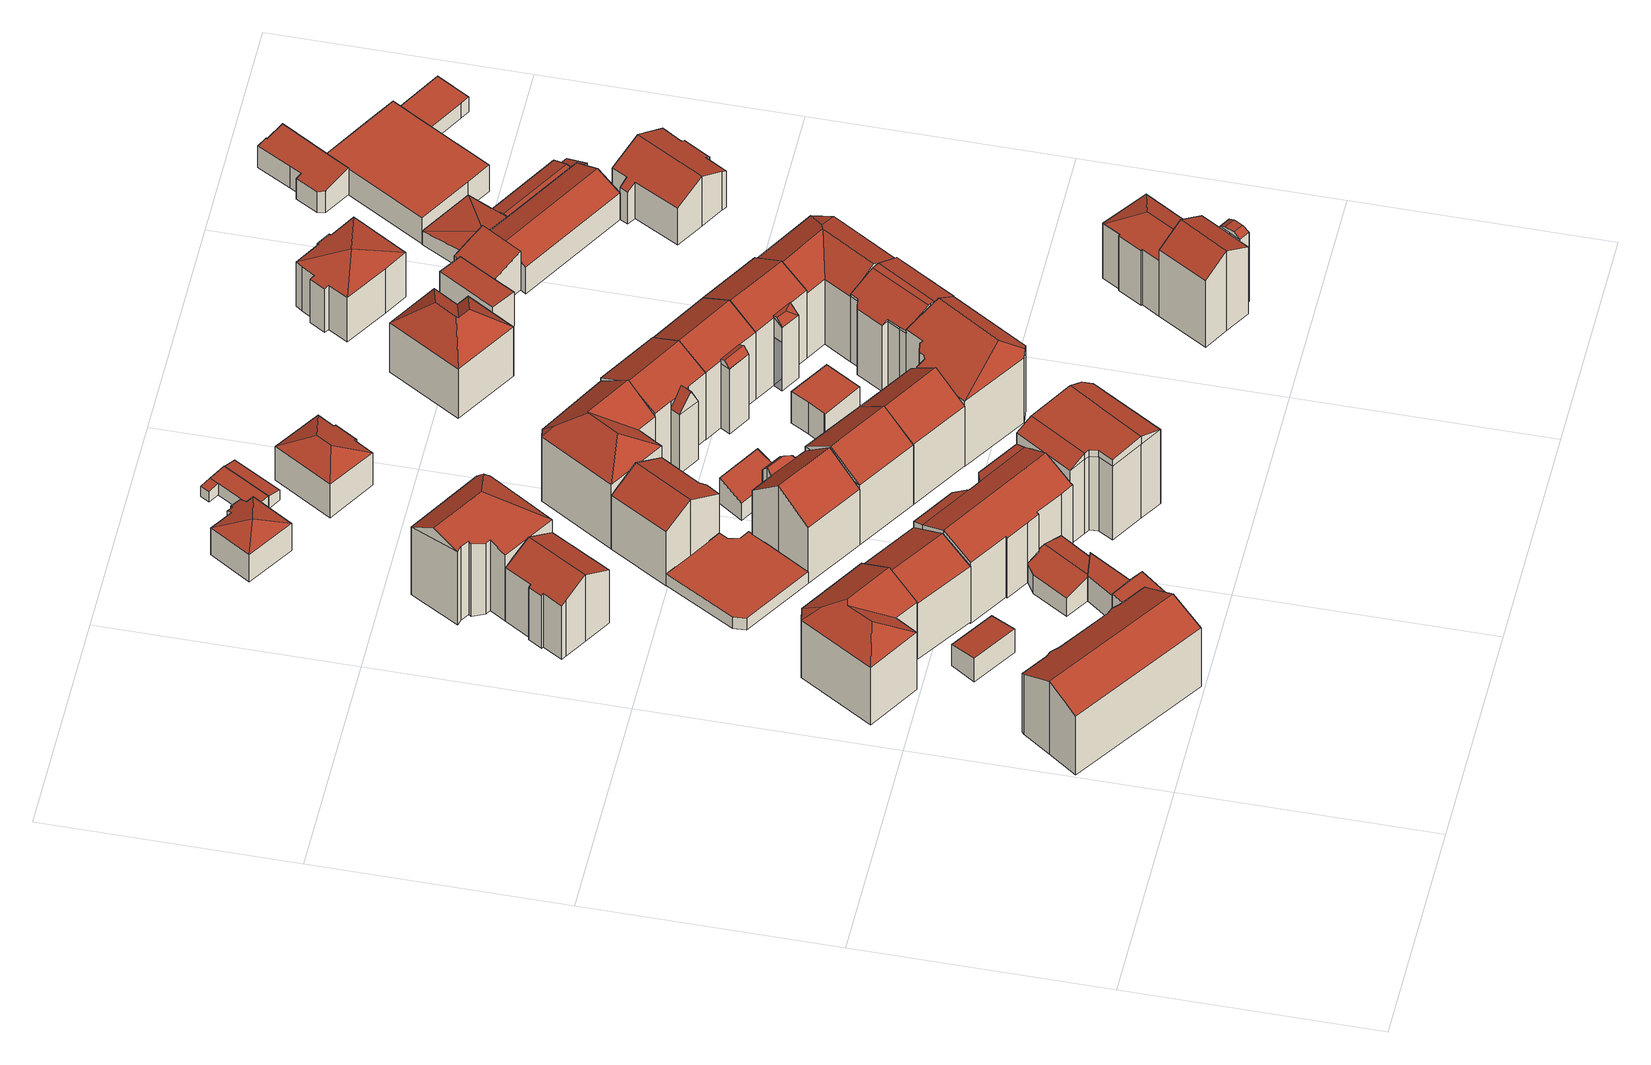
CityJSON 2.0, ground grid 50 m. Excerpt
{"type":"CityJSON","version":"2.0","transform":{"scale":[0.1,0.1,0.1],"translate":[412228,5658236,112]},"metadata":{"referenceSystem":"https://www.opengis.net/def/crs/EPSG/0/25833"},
"CityObjects":{
"building1":{"type":"Building","attributes":{"Dachtyp_tdc":"tdcGableRoof","Gemeindeschluessel":14612000,"Dachneigung":26.34,"QualitaetDacherkennung":69,"Geometrietyp2DReferenz":"3000","measuredHeight":18.97,"function":"31001_9998","roofType":"3100"},"geometry":[{"type":"Solid","lod":"2","boundaries":[[[[0,1,2,3]],[[1,4,5,2]],[[4,6,7,5]],[[6,8,9,7]],[[8,10,11,9]],[[10,12,13,11]],[[12,14,15,13]],[[14,16,17,15]],[[16,18,19,17]],[[18,20,21,19]],[[20,22,23,21]],[[22,24,25,23]],[[24,26,27,25]],[[26,0,3,27]],[[22,20,18,16,14,12,10,8,6,4,1,0]],[[0,26,24,22]],[[3,2,5,7,9,11,13,15,17,19,21,23,25,27]]]],"semantics":{"surfaces":[{"type":"WallSurface"},{"type":"RoofSurface"},{"type":"GroundSurface"}],"values":[[0,0,0,0,0,0,0,0,0,0,0,0,0,0,1,1,2]]}}]},
"building2":{"type":"Building","attributes":{"Dachtyp_tdc":"tdcFreeFormRoof","Gemeindeschluessel":14612000,"Dachneigung":30.12,"QualitaetDacherkennung":33,"Geometrietyp2DReferenz":"3000","measuredHeight":19.05,"function":"31001_9998","roofType":"5000"},"geometry":[{"type":"Solid","lod":"2","boundaries":[[[[28,29,30,31]],[[29,32,33,30]],[[32,34,35,33]],[[34,36,37,35]],[[36,38,39,37]],[[38,40,41,39]],[[40,28,31,41]],[[42,43,40,38]],[[44,45,42,38,36]],[[44,36,34]],[[46,45,44,34,32]],[[46,32,29]],[[43,42,45,46,29,28]],[[43,28,40]],[[31,30,33,35,37,39,41]]]],"semantics":{"surfaces":[{"type":"WallSurface"},{"type":"RoofSurface"},{"type":"GroundSurface"}],"values":[[0,0,0,0,0,0,0,1,1,0,1,1,1,1,2]]}}]},
"building3":{"type":"Building","attributes":{"Dachtyp_tdc":"tdcPolyFlatRoof","Gemeindeschluessel":14612000,"Dachneigung":6.19,"QualitaetDacherkennung":59,"Geometrietyp2DReferenz":"3000","measuredHeight":6.14,"function":"31001_9998","roofType":"2100"},"geometry":[{"type":"Solid","lod":"2","boundaries":[[[[47,48,49,50]],[[48,51,52,49]],[[51,53,54,52]],[[53,47,50,54]],[[53,51,48,47]],[[50,49,52,54]]]],"semantics":{"surfaces":[{"type":"WallSurface"},{"type":"RoofSurface"},{"type":"GroundSurface"}],"values":[[0,0,0,0,1,2]]}}]},
"building4":{"type":"Building","attributes":{"Dachtyp_tdc":"tdcPolyFlatRoof","Gemeindeschluessel":14612000,"Dachneigung":8.39,"QualitaetDacherkennung":72,"Geometrietyp2DReferenz":"3000","measuredHeight":7.08,"function":"31001_9998","roofType":"2100"},"geometry":[{"type":"Solid","lod":"2","boundaries":[[[[55,56,57,58]],[[56,59,60,57]],[[59,61,62,60]],[[61,63,64,62]],[[63,55,58,64]],[[63,61,59,56,55]],[[58,57,60,62,64]]]],"semantics":{"surfaces":[{"type":"WallSurface"},{"type":"RoofSurface"},{"type":"GroundSurface"}],"values":[[0,0,0,0,0,1,2]]}}]},
"building5":{"type":"Building","attributes":{"Dachtyp_tdc":"tdcGableRoof","Gemeindeschluessel":14612000,"Dachneigung":27.46,"QualitaetDacherkennung":62,"Geometrietyp2DReferenz":"3000","measuredHeight":18.06,"function":"31001_9998","roofType":"3100"},"geometry":[{"type":"Solid","lod":"2","boundaries":[[[[65,66,37,67]],[[66,68,35,37]],[[68,69,70,35]],[[69,65,67,70]],[[68,66,71]],[[65,69,72]],[[66,65,72,71]],[[69,68,71,72]],[[67,37,35,70]]]],"semantics":{"surfaces":[{"type":"WallSurface"},{"type":"RoofSurface"},{"type":"GroundSurface"}],"values":[[0,0,0,0,0,0,1,1,2]]}}]},
"building6":{"type":"Building","attributes":{"Dachtyp_tdc":"tdcPolyFlatRoof","Gemeindeschluessel":14612000,"Dachneigung":3.27,"QualitaetDacherkennung":81,"Geometrietyp2DReferenz":"3000","measuredHeight":6.55,"function":"31001_9998","roofType":"2100"},"geometry":[{"type":"Solid","lod":"2","boundaries":[[[[73,74,75,76]],[[74,77,78,75]],[[77,79,80,78]],[[79,73,76,80]],[[79,77,74,73]],[[76,75,78,80]]]],"semantics":{"surfaces":[{"type":"WallSurface"},{"type":"RoofSurface"},{"type":"GroundSurface"}],"values":[[0,0,0,0,1,2]]}}]},
"building7":{"type":"Building","attributes":{"Dachtyp_tdc":"tdcGableRoof","Gemeindeschluessel":14612000,"Dachneigung":29.83,"QualitaetDacherkennung":77,"Geometrietyp2DReferenz":"3000","measuredHeight":17.56,"function":"31001_9998","roofType":"3100"},"geometry":[{"type":"Solid","lod":"2","boundaries":[[[[81,82,83,84]],[[82,85,86,83]],[[85,87,88,86]],[[87,89,90,88]],[[89,91,92,90]],[[91,93,94,92]],[[93,95,96,94]],[[95,97,98,96]],[[97,99,100,98]],[[99,101,102,100]],[[101,81,84,102]],[[97,95,93,91,89,87,85,82,81]],[[81,101,99,97]],[[84,83,86,88,90,92,94,96,98,100,102]]]],"semantics":{"surfaces":[{"type":"WallSurface"},{"type":"RoofSurface"},{"type":"GroundSurface"}],"values":[[0,0,0,0,0,0,0,0,0,0,0,1,1,2]]}}]},
"building8":{"type":"Building","attributes":{"Dachtyp_tdc":"tdcFreeFormRoof","Gemeindeschluessel":14612000,"Dachneigung":14.86,"QualitaetDacherkennung":30,"Geometrietyp2DReferenz":"3000","measuredHeight":6.31,"function":"31001_9998","roofType":"5000"},"geometry":[{"type":"Solid","lod":"2","boundaries":[[[[103,104,105,106]],[[104,107,108,105]],[[107,109,110,108]],[[109,111,112,110]],[[111,113,114,112]],[[113,115,80,114]],[[115,116,78,80]],[[116,103,106,78]],[[115,113,117,118]],[[117,111,109,107,104,103,116,118]],[[116,115,118]],[[113,111,117]],[[106,105,108,110,112,114,80,78]]]],"semantics":{"surfaces":[{"type":"WallSurface"},{"type":"RoofSurface"},{"type":"GroundSurface"}],"values":[[0,0,0,0,0,0,0,0,1,1,0,0,2]]}}]},
"building9":{"type":"Building","attributes":{"Dachtyp_tdc":"tdcPolyFlatRoof","Gemeindeschluessel":14612000,"Dachneigung":0,"QualitaetDacherkennung":0,"Geometrietyp2DReferenz":"3000","BezugspunktDach":"2000","measuredHeight":3,"function":"31001_9998"},"geometry":[{"type":"MultiSurface","lod":"2","boundaries":[[[119,120,121,122,123,124,125,126,127]],[[127,126,128,129]],[[126,125,130,128]],[[125,124,131,130]],[[124,123,132,131]],[[123,122,133,132]],[[122,121,134,133]],[[121,120,135,134]],[[120,119,136,135]],[[119,127,129,136]],[[129,128,130,131,132,133,134,135,136]]],"semantics":{"surfaces":[{"type":"RoofSurface"},{"type":"WallSurface"},{"type":"GroundSurface"}],"values":[0,1,1,1,1,1,1,1,1,1,2]}}]},
"building10":{"type":"Building","attributes":{"Gemeindeschluessel":14612000,"Geometrietyp2DReferenz":"3000","function":"31001_9998","roofType":"9999"},"children":["building10-1","building10-2","building10-3"]},
"building10-1":{"type":"BuildingPart","attributes":{"Dachtyp_tdc":"tdcPolyFlatRoof","Dachneigung":16.18,"QualitaetDacherkennung":48,"Geometrietyp2DReferenz":"3000","measuredHeight":17.05,"roofType":"2100"},"parents":["building10"],"geometry":[{"type":"MultiSurface","lod":"2","boundaries":[[[137,138,139,140]],[[138,141,142,139]],[[141,143,144,142]],[[143,141,138,137]],[[140,139,142,144]]],"semantics":{"surfaces":[{"type":"WallSurface"},{"type":"RoofSurface"},{"type":"GroundSurface"}],"values":[0,0,0,1,2]}}]},
"building10-2":{"type":"BuildingPart","attributes":{"Dachtyp_tdc":"tdcGableRoof","Dachneigung":27.38,"QualitaetDacherkennung":67,"Geometrietyp2DReferenz":"3000","measuredHeight":19.51,"roofType":"3100"},"parents":["building10"],"geometry":[{"type":"MultiSurface","lod":"2","boundaries":[[[145,146,112,114]],[[146,147,110,112]],[[147,148,108,110]],[[148,149,150,108]],[[149,151,152,150]],[[151,153,154,152]],[[153,155,156,154]],[[155,157,158,156]],[[159,137,140,160,161]],[[162,163,164,144,143]],[[163,165,166,164]],[[165,167,168,166]],[[167,145,114,168]],[[163,162,159,161,157,155]],[[155,153,151,149,148,147,146,145,167,165,163]],[[114,112,110,108,150,152,154,156,158,160,140,144,164,166,168]]],"semantics":{"surfaces":[{"type":"WallSurface"},{"type":"RoofSurface"},{"type":"GroundSurface"}],"values":[0,0,0,0,0,0,0,0,0,0,0,0,0,1,1,2]}}]},
"building10-3":{"type":"BuildingPart","attributes":{"Dachtyp_tdc":"tdcPolyFlatRoof","Dachneigung":18.92,"QualitaetDacherkennung":51,"Geometrietyp2DReferenz":"3000","measuredHeight":17.14,"roofType":"2100"},"parents":["building10"],"geometry":[{"type":"MultiSurface","lod":"2","boundaries":[[[169,161,160,170]],[[157,171,172,158]],[[171,169,170,172]],[[171,157,161,169]],[[170,160,158,172]]],"semantics":{"surfaces":[{"type":"WallSurface"},{"type":"RoofSurface"},{"type":"GroundSurface"}],"values":[0,0,0,1,2]}}]},
"building11":{"type":"Building","attributes":{"Dachtyp_tdc":"tdcFreeFormRoof","Gemeindeschluessel":14612000,"Dachneigung":19.3,"QualitaetDacherkennung":35,"Geometrietyp2DReferenz":"3000","measuredHeight":21.33,"function":"31001_9998","roofType":"5000"},"geometry":[{"type":"Solid","lod":"2","boundaries":[[[[173,174,175,96]],[[174,176,177,175]],[[176,178,179,177]],[[178,180,181,179]],[[180,182,183,181]],[[182,184,185,183]],[[184,186,187,185]],[[186,188,189,187]],[[188,190,191,189]],[[190,192,100,191]],[[192,173,96,100]],[[190,193,194,195]],[[194,193,188,186,196]],[[196,184,182,180,178,176,174,173,192,195,194]],[[186,184,196]],[[190,188,193]],[[192,190,195]],[[96,175,177,179,181,183,185,187,189,191,100]]]],"semantics":{"surfaces":[{"type":"WallSurface"},{"type":"RoofSurface"},{"type":"GroundSurface"}],"values":[[0,0,0,0,0,0,0,0,0,0,0,1,1,1,0,0,0,2]]}}]},
"building12":{"type":"Building","attributes":{"Gemeindeschluessel":14612000,"Geometrietyp2DReferenz":"3000","function":"31001_9998","roofType":"9999"},"children":["building12-1","building12-2"]},
"building12-1":{"type":"BuildingPart","attributes":{"Dachtyp_tdc":"tdcFreeFormRoof","Dachneigung":47.77,"QualitaetDacherkennung":14,"Geometrietyp2DReferenz":"3000","measuredHeight":15.84,"roofType":"5000"},"parents":["building12"],"geometry":[{"type":"MultiSurface","lod":"2","boundaries":[[[197,198,199,200]],[[198,201,202,199]],[[201,203,204,202]],[[205,206,207,208,209]],[[206,197,200,207]],[[203,210,211,203,201,212]],[[201,198,213,212]],[[198,197,206,213]],[[206,205,203,212,213]],[[200,199,202,204,214,204,208,207]]],"semantics":{"surfaces":[{"type":"WallSurface"},{"type":"RoofSurface"},{"type":"GroundSurface"}],"values":[0,0,0,0,0,1,1,1,1,2]}}]},
"building12-2":{"type":"BuildingPart","attributes":{"Dachtyp_tdc":"tdcGableRoof","Dachneigung":36.97,"QualitaetDacherkennung":67,"Geometrietyp2DReferenz":"3000","measuredHeight":20.14,"roofType":"3100"},"parents":["building12"],"geometry":[{"type":"MultiSurface","lod":"2","boundaries":[[[215,216,217,218]],[[216,209,208,217]],[[219,220,221,214]],[[220,222,223,221]],[[222,224,225,223]],[[224,226,136,225]],[[226,215,218,136]],[[222,220,219,210,203,209,216,215]],[[215,226,224,222]],[[218,217,208,204,214,221,223,225,136]]],"semantics":{"surfaces":[{"type":"WallSurface"},{"type":"RoofSurface"},{"type":"GroundSurface"}],"values":[0,0,0,0,0,0,0,1,1,2]}}]},
"building13":{"type":"Building","attributes":{"Dachtyp_tdc":"tdcGableRoof","Gemeindeschluessel":14612000,"Dachneigung":29.67,"QualitaetDacherkennung":76,"Geometrietyp2DReferenz":"3000","measuredHeight":17.7,"function":"31001_9998","roofType":"3100"},"geometry":[{"type":"Solid","lod":"2","boundaries":[[[[227,228,229,230]],[[228,231,232,229]],[[231,233,234,232]],[[233,235,236,234]],[[235,237,238,236]],[[237,239,240,238]],[[239,241,242,240]],[[241,227,230,242]],[[237,235,233,231]],[[231,228,227,241,239,237]],[[230,229,232,234,236,238,240,242]]]],"semantics":{"surfaces":[{"type":"WallSurface"},{"type":"RoofSurface"},{"type":"GroundSurface"}],"values":[[0,0,0,0,0,0,0,0,1,1,2]]}}]},
"building14":{"type":"Building","attributes":{"Dachtyp_tdc":"tdcTentRoof","Gemeindeschluessel":14612000,"Dachneigung":21.94,"QualitaetDacherkennung":80,"Geometrietyp2DReferenz":"3000","measuredHeight":9.05,"function":"31001_9998","roofType":"3500"},"geometry":[{"type":"Solid","lod":"2","boundaries":[[[[243,244,245,246]],[[244,247,248,245]],[[247,249,250,248]],[[249,251,252,250]],[[251,253,254,252]],[[253,255,256,254]],[[255,257,258,256]],[[257,259,260,258]],[[259,261,262,260]],[[261,243,246,262]],[[261,259,257,255,253,251,249,247,263]],[[243,261,263]],[[244,243,263]],[[247,244,263]],[[246,245,248,250,252,254,256,258,260,262]]]],"semantics":{"surfaces":[{"type":"WallSurface"},{"type":"RoofSurface"},{"type":"GroundSurface"}],"values":[[0,0,0,0,0,0,0,0,0,0,1,1,1,1,2]]}}]},
"building15":{"type":"Building","attributes":{"Dachtyp_tdc":"tdcFreeFormRoof","Gemeindeschluessel":14612000,"Dachneigung":2.89,"QualitaetDacherkennung":33,"Geometrietyp2DReferenz":"3000","measuredHeight":21.49,"function":"31001_9998","roofType":"5000"},"geometry":[{"type":"Solid","lod":"2","boundaries":[[[[264,265,266,267]],[[265,268,269,266]],[[268,270,271,269]],[[270,272,273,271]],[[272,274,275,273]],[[274,276,277,275]],[[276,278,279,277]],[[278,280,281,279]],[[280,282,283,281]],[[282,264,267,283]],[[284,272,270,285]],[[286,287,288,278,289]],[[287,284,285,290,291,292,288]],[[280,288,292,282]],[[282,292,291,264]],[[264,291,290,265]],[[265,290,285,268]],[[274,286,289,276]],[[276,289,278]],[[278,288,280]],[[268,285,270]],[[267,266,269,271,273,275,277,279,281,283]],[[272,284,287,286,274]]]],"semantics":{"surfaces":[{"type":"WallSurface"},{"type":"RoofSurface"},{"type":"GroundSurface"}],"values":[[0,0,0,0,0,0,0,0,0,0,1,1,1,0,0,0,0,0,0,0,0,2,0]]}}]},
"building16":{"type":"Building","attributes":{"Dachtyp_tdc":"tdcGableRoof","Gemeindeschluessel":14612000,"Dachneigung":33.91,"QualitaetDacherkennung":68,"Geometrietyp2DReferenz":"3000","measuredHeight":20.52,"function":"31001_9998","roofType":"3100"},"geometry":[{"type":"Solid","lod":"2","boundaries":[[[[293,294,295,221]],[[294,296,297,295]],[[296,298,225,297]],[[298,293,221,225]],[[296,294,299]],[[293,298,300]],[[294,293,300,299]],[[298,296,299,300]],[[221,295,297,225]]]],"semantics":{"surfaces":[{"type":"WallSurface"},{"type":"RoofSurface"},{"type":"GroundSurface"}],"values":[[0,0,0,0,0,0,1,1,2]]}}]},
"building17":{"type":"Building","attributes":{"Dachtyp_tdc":"tdcPolyFlatRoof","Gemeindeschluessel":14612000,"Dachneigung":21.65,"QualitaetDacherkennung":60,"Geometrietyp2DReferenz":"3000","measuredHeight":6.74,"function":"31001_9998","roofType":"2100"},"geometry":[{"type":"Solid","lod":"2","boundaries":[[[[301,302,303,304]],[[302,305,306,303]],[[305,307,308,306]],[[307,301,304,308]],[[307,305,302,301]],[[304,303,306,308]]]],"semantics":{"surfaces":[{"type":"WallSurface"},{"type":"RoofSurface"},{"type":"GroundSurface"}],"values":[[0,0,0,0,1,2]]}}]},
"building18":{"type":"Building","attributes":{"Dachtyp_tdc":"tdcFreeFormRoof","Gemeindeschluessel":14612000,"Dachneigung":37.1,"QualitaetDacherkennung":14,"Geometrietyp2DReferenz":"3000","measuredHeight":21.81,"function":"31001_9998","roofType":"5000"},"geometry":[{"type":"Solid","lod":"2","boundaries":[[[[309,310,236,240]],[[310,311,312,236]],[[311,313,314,312]],[[313,315,316,314]],[[315,317,318,316]],[[317,319,320,318]],[[319,309,240,320]],[[321,322,319,317]],[[321,317,315]],[[323,324,322,321,315,313]],[[323,313,311]],[[325,324,323,311,310]],[[325,310,309]],[[322,324,325,309,319]],[[240,236,312,314,316,318,320]]]],"semantics":{"surfaces":[{"type":"WallSurface"},{"type":"RoofSurface"},{"type":"GroundSurface"}],"values":[[0,0,0,0,0,0,0,1,0,1,1,1,1,1,2]]}}]},
"building19":{"type":"Building","attributes":{"Dachtyp_tdc":"tdcFreeFormRoof","Gemeindeschluessel":14612000,"Dachneigung":33.61,"QualitaetDacherkennung":63,"Geometrietyp2DReferenz":"3000","measuredHeight":20.55,"function":"31001_9998","roofType":"5000"},"geometry":[{"type":"Solid","lod":"2","boundaries":[[[[326,327,297,328]],[[327,329,295,297]],[[329,330,331,295]],[[330,332,333,331]],[[332,326,328,333]],[[332,330,329,334,335]],[[326,335,334,327]],[[326,332,335]],[[329,327,334]],[[328,297,295,331,333]]]],"semantics":{"surfaces":[{"type":"WallSurface"},{"type":"RoofSurface"},{"type":"GroundSurface"}],"values":[[0,0,0,0,0,1,1,0,0,2]]}}]},
"building20":{"type":"Building","attributes":{"Gemeindeschluessel":14612000,"Geometrietyp2DReferenz":"3000","function":"31001_9998","roofType":"9999"},"children":["building20-1","building20-2"]},
"building20-1":{"type":"BuildingPart","attributes":{"Dachtyp_tdc":"tdcPolyFlatRoof","Dachneigung":5.84,"QualitaetDacherkennung":77,"Geometrietyp2DReferenz":"3000","measuredHeight":3.32,"roofType":"2100"},"parents":["building20"],"geometry":[{"type":"MultiSurface","lod":"2","boundaries":[[[336,337,338,339]],[[337,340,341,338]],[[340,342,343,341]],[[342,344,345,343]],[[344,346,347,345]],[[348,336,339,349]],[[348,346,344,342,340,337,336]],[[339,338,341,343,345,347,349]]],"semantics":{"surfaces":[{"type":"WallSurface"},{"type":"RoofSurface"},{"type":"GroundSurface"}],"values":[0,0,0,0,0,0,1,2]}}]},
"building20-2":{"type":"BuildingPart","attributes":{"Dachtyp_tdc":"tdcPolyFlatRoof","Dachneigung":7.15,"QualitaetDacherkennung":57,"Geometrietyp2DReferenz":"3000","measuredHeight":2.96,"roofType":"2100"},"parents":["building20"],"geometry":[{"type":"MultiSurface","lod":"2","boundaries":[[[350,351,347,346]],[[350,352,353,351]],[[348,352,350,346]],[[347,351,353,349]],[[352,348,349,353]]],"semantics":{"surfaces":[{"type":"WallSurface"},{"type":"RoofSurface"},{"type":"GroundSurface"}],"values":[0,0,1,2,0]}}]},
"building21":{"type":"Building","attributes":{"Dachtyp_tdc":"tdcPolyFlatRoof","Gemeindeschluessel":14612000,"Dachneigung":9.86,"QualitaetDacherkennung":74,"Geometrietyp2DReferenz":"3000","measuredHeight":3.23,"function":"31001_9998","roofType":"2100"},"geometry":[{"type":"Solid","lod":"2","boundaries":[[[[354,355,356,357]],[[355,358,359,356]],[[358,360,361,359]],[[360,354,357,361]],[[360,358,355,354]],[[357,356,359,361]]]],"semantics":{"surfaces":[{"type":"WallSurface"},{"type":"RoofSurface"},{"type":"GroundSurface"}],"values":[[0,0,0,0,1,2]]}}]},
"building22":{"type":"Building","attributes":{"Dachtyp_tdc":"tdcHipRoof","Gemeindeschluessel":14612000,"Dachneigung":27.23,"QualitaetDacherkennung":62,"Geometrietyp2DReferenz":"3000","measuredHeight":11.44,"function":"31001_9998","roofType":"3200"},"geometry":[{"type":"Solid","lod":"2","boundaries":[[[[362,363,364,365]],[[363,366,367,364]],[[366,368,369,367]],[[368,370,371,369]],[[370,372,373,371]],[[372,374,375,373]],[[374,376,377,375]],[[376,362,365,377]],[[372,370,378]],[[368,366,379]],[[370,368,379,378]],[[366,363,362,376,374,372,378,379]],[[365,364,367,369,371,373,375,377]]]],"semantics":{"surfaces":[{"type":"WallSurface"},{"type":"RoofSurface"},{"type":"GroundSurface"}],"values":[[0,0,0,0,0,0,0,0,1,1,1,1,2]]}}]},
"building23":{"type":"Building","attributes":{"Gemeindeschluessel":14612000,"Geometrietyp2DReferenz":"3000","function":"31001_9998","roofType":"9999"},"children":["building23-1","building23-2"]},
"building23-1":{"type":"BuildingPart","attributes":{"Dachtyp_tdc":"tdcGableRoof","Dachneigung":53.48,"QualitaetDacherkennung":19,"Geometrietyp2DReferenz":"3000","measuredHeight":19.54,"roofType":"3100"},"parents":["building23"],"geometry":[{"type":"MultiSurface","lod":"2","boundaries":[[[380,381,382,383]],[[381,384,385,382]],[[384,386,387,385]],[[384,381,388]],[[381,380,389,390,388]],[[386,384,388,390,391]],[[383,382,385,387]]],"semantics":{"surfaces":[{"type":"WallSurface"},{"type":"RoofSurface"},{"type":"GroundSurface"}],"values":[0,0,0,0,1,1,2]}}]},
"building23-2":{"type":"BuildingPart","attributes":{"Dachtyp_tdc":"tdcGableRoof","Dachneigung":30.53,"QualitaetDacherkennung":63,"Geometrietyp2DReferenz":"3000","measuredHeight":21.4,"roofType":"3100"},"parents":["building23"],"geometry":[{"type":"MultiSurface","lod":"2","boundaries":[[[392,387,386]],[[392,393,318,387]],[[393,394,395,318]],[[394,396,316,395]],[[396,397,398,316]],[[397,399,400,398]],[[399,401,402,400]],[[401,403,383,402]],[[403,380,383]],[[399,397,396,394]],[[394,393,392,391,389,403,401,399]],[[387,318,395,316,398,400,402,383]]],"semantics":{"surfaces":[{"type":"WallSurface"},{"type":"RoofSurface"},{"type":"GroundSurface"}],"values":[0,0,0,0,0,0,0,0,0,1,1,2]}}]},
"building24":{"type":"Building","attributes":{"Dachtyp_tdc":"tdcFreeFormRoof","Gemeindeschluessel":14612000,"Dachneigung":11.54,"QualitaetDacherkennung":27,"Geometrietyp2DReferenz":"3000","measuredHeight":19.85,"function":"31001_9998","roofType":"5000"},"geometry":[{"type":"Solid","lod":"2","boundaries":[[[[404,405,406,407]],[[405,408,409,406]],[[408,410,411,409]],[[410,412,413,411]],[[412,414,415,413]],[[414,416,417,415]],[[416,418,419,417]],[[418,420,421,419]],[[420,422,423,421]],[[422,424,425,423]],[[424,426,427,428]],[[422,420,429,427,426]],[[427,429,418,416,414,412,410,408,405,404,428]],[[420,418,429]],[[424,422,426]],[[404,424,428]],[[407,406,409,411,413,415,417,419,421,423,425]],[[424,404,407,425]]]],"semantics":{"surfaces":[{"type":"WallSurface"},{"type":"RoofSurface"},{"type":"GroundSurface"}],"values":[[0,0,0,0,0,0,0,0,0,0,1,1,1,0,0,0,2,0]]}}]},
"building25":{"type":"Building","attributes":{"Dachtyp_tdc":"tdcPolyFlatRoof","Gemeindeschluessel":14612000,"Dachneigung":0,"QualitaetDacherkennung":53,"Geometrietyp2DReferenz":"3000","measuredHeight":8.37,"function":"31001_9998","roofType":"1000"},"geometry":[{"type":"Solid","lod":"2","boundaries":[[[[430,431,432,433]],[[431,434,435,432]],[[434,436,437,435]],[[436,438,439,437]],[[438,440,441,439]],[[440,430,433,441]],[[440,438,436,434,431,430]],[[433,432,435,437,439,441]]]],"semantics":{"surfaces":[{"type":"WallSurface"},{"type":"RoofSurface"},{"type":"GroundSurface"}],"values":[[0,0,0,0,0,0,1,2]]}}]},
"building26":{"type":"Building","attributes":{"Gemeindeschluessel":14612000,"Geometrietyp2DReferenz":"3000","function":"31001_9998","roofType":"9999"},"children":["building26-1","building26-2"]},
"building26-1":{"type":"BuildingPart","attributes":{"Dachtyp_tdc":"tdcGableRoof","Dachneigung":32.16,"QualitaetDacherkennung":66,"Geometrietyp2DReferenz":"3000","measuredHeight":21.66,"roofType":"3100"},"parents":["building26"],"geometry":[{"type":"MultiSurface","lod":"2","boundaries":[[[442,401,443,444,445]],[[401,446,447,443]],[[446,448,449,447]],[[448,450,451,449]],[[450,452,453,451]],[[452,454,455,453]],[[454,456,457,455]],[[456,458,459,460,457]],[[452,450,448,446]],[[446,401,442,458,456,454,452]],[[460,444,443,447,449,451,453,455,457]]],"semantics":{"surfaces":[{"type":"WallSurface"},{"type":"RoofSurface"},{"type":"GroundSurface"}],"values":[0,0,0,0,0,0,0,0,1,1,2]}}]},
"building26-2":{"type":"BuildingPart","attributes":{"Dachtyp_tdc":"tdcGableRoof","Dachneigung":45.17,"QualitaetDacherkennung":22,"Geometrietyp2DReferenz":"3000","measuredHeight":18.39,"roofType":"3100"},"parents":["building26"],"geometry":[{"type":"MultiSurface","lod":"2","boundaries":[[[459,461,462,460]],[[461,463,464,462]],[[463,445,444,464]],[[465,466,467,468]],[[461,467,466,469]],[[463,469,466,465,445]],[[461,469,463]],[[459,458,468,467,461]],[[465,442,445]],[[460,462,464,444]]],"semantics":{"surfaces":[{"type":"WallSurface"},{"type":"RoofSurface"},{"type":"GroundSurface"}],"values":[0,0,0,1,1,0,0,0,0,2]}}]},
"building27":{"type":"Building","attributes":{"Dachtyp_tdc":"tdcFreeFormRoof","Gemeindeschluessel":14612000,"Dachneigung":20.68,"QualitaetDacherkennung":72,"Geometrietyp2DReferenz":"3000","measuredHeight":20.03,"function":"31001_9998","roofType":"5000"},"geometry":[{"type":"Solid","lod":"2","boundaries":[[[[470,471,472,473]],[[471,474,475,472]],[[476,477,478,479]],[[477,480,481,478]],[[480,482,483,481]],[[482,484,485,483]],[[484,486,487,485]],[[486,488,489,487]],[[488,490,491,489]],[[490,470,473,491]],[[492,493,494,495]],[[496,497,471,470,498,499,500,501,502]],[[501,503,495,494,502]],[[482,495,503,484]],[[484,503,501,500,486]],[[504,502,494,476]],[[505,496,502,504]],[[486,500,499,488]],[[488,499,498,490]],[[490,498,470]],[[474,505,506,475]],[[505,504,507,506]],[[504,476,479,507]],[[480,492,495,482]],[[476,494,493,477]],[[477,493,492,480]],[[473,472,475,506,507,479,478,481,483,485,487,489,491]],[[474,497,496,505]],[[471,497,474]]]],"semantics":{"surfaces":[{"type":"WallSurface"},{"type":"RoofSurface"},{"type":"GroundSurface"}],"values":[[0,0,0,0,0,0,0,0,0,0,1,1,1,0,0,0,0,0,0,0,0,0,0,0,0,0,2,0,0]]}}]},
"building28":{"type":"Building","attributes":{"Gemeindeschluessel":14612000,"Geometrietyp2DReferenz":"3000","function":"31001_9998","roofType":"9999"},"children":["building28-1","building28-2"]},
"building28-1":{"type":"BuildingPart","attributes":{"Dachtyp_tdc":"tdcGableRoof","Dachneigung":30.58,"QualitaetDacherkennung":70,"Geometrietyp2DReferenz":"3000","measuredHeight":21.4,"roofType":"3100"},"parents":["building28"],"geometry":[{"type":"MultiSurface","lod":"2","boundaries":[[[508,454,455,509]],[[454,510,453,455]],[[510,450,451,453]],[[450,511,512,451]],[[511,513,514,512]],[[513,515,516,514]],[[515,517,518,516]],[[517,519,520,518]],[[513,511,450,510]],[[510,454,508,521,519,517,515,513]],[[520,522,509,455,453,451,512,514,516,518]]],"semantics":{"surfaces":[{"type":"WallSurface"},{"type":"RoofSurface"},{"type":"GroundSurface"}],"values":[0,0,0,0,0,0,0,0,1,1,2]}}]},
"building28-2":{"type":"BuildingPart","attributes":{"Dachtyp_tdc":"tdcHipAndGableRoof","Dachneigung":61.12,"QualitaetDacherkennung":21,"Geometrietyp2DReferenz":"3000","measuredHeight":18.49,"roofType":"5000"},"parents":["building28"],"geometry":[{"type":"MultiSurface","lod":"2","boundaries":[[[523,524,525,520,519]],[[524,526,527,525]],[[524,523,528]],[[529,526,530]],[[523,529,530,528]],[[526,524,528,530]],[[522,520,525,527,509]]],"semantics":{"surfaces":[{"type":"WallSurface"},{"type":"RoofSurface"},{"type":"GroundSurface"}],"values":[0,0,1,0,1,1,2]}}]},
"building29":{"type":"Building","attributes":{"Dachtyp_tdc":"tdcFreeFormRoof","Gemeindeschluessel":14612000,"Dachneigung":41.23,"QualitaetDacherkennung":17,"Geometrietyp2DReferenz":"3000","measuredHeight":18.02,"function":"31001_9998","roofType":"5000"},"geometry":[{"type":"Solid","lod":"2","boundaries":[[[[531,532,533,534]],[[532,535,536,533]],[[535,537,538,536]],[[537,539,540,538]],[[539,541,542,540]],[[541,531,534,542]],[[543,541,539]],[[544,543,539,537]],[[545,546,544,537,535]],[[545,535,532]],[[546,545,532,531]],[[543,544,546,531,541]],[[534,533,536,538,540,542]]]],"semantics":{"surfaces":[{"type":"WallSurface"},{"type":"RoofSurface"},{"type":"GroundSurface"}],"values":[[0,0,0,0,0,0,1,1,1,1,1,1,2]]}}]},
"building30":{"type":"Building","attributes":{"Gemeindeschluessel":14612000,"Geometrietyp2DReferenz":"3000","function":"31001_9998","roofType":"9999"},"children":["building30-1","building30-2"]},
"building30-1":{"type":"BuildingPart","attributes":{"Dachtyp_tdc":"tdcCutGableRoof","Dachneigung":1.78,"QualitaetDacherkennung":44,"Geometrietyp2DReferenz":"3000","measuredHeight":18.85,"roofType":"9999"},"parents":["building30"],"geometry":[{"type":"MultiSurface","lod":"2","boundaries":[[[547,548,549,550]],[[548,551,552,549]],[[551,553,554,555,552]],[[547,550,556]],[[548,547,557,558]],[[559,553,551,560,561]],[[560,558,557,561]],[[548,558,560,551]],[[559,561,557,547]],[[549,552,555,562,550]]],"semantics":{"surfaces":[{"type":"WallSurface"},{"type":"RoofSurface"},{"type":"GroundSurface"}],"values":[0,0,0,0,1,1,1,0,0,2]}}]},
"building30-2":{"type":"BuildingPart","attributes":{"Dachtyp_tdc":"tdcGableRoof","Dachneigung":30.62,"QualitaetDacherkennung":73,"Geometrietyp2DReferenz":"3000","measuredHeight":20.88,"roofType":"3100"},"parents":["building30"],"geometry":[{"type":"MultiSurface","lod":"2","boundaries":[[[563,564,565,566]],[[564,556,550,565]],[[554,567,568,555]],[[567,569,570,568]],[[569,571,572,570]],[[571,573,574,572]],[[573,563,566,574]],[[569,567,554,575,556,564,563]],[[563,573,571,569]],[[566,565,550,562,555,568,570,572,574]]],"semantics":{"surfaces":[{"type":"WallSurface"},{"type":"RoofSurface"},{"type":"GroundSurface"}],"values":[0,0,0,0,0,0,0,1,1,2]}}]},
"building31":{"type":"Building","attributes":{"Dachtyp_tdc":"tdcFreeFormRoof","Gemeindeschluessel":14612000,"Dachneigung":30.61,"QualitaetDacherkennung":22,"Geometrietyp2DReferenz":"3000","measuredHeight":20.77,"function":"31001_9998","roofType":"5000"},"geometry":[{"type":"Solid","lod":"2","boundaries":[[[[576,577,516,578]],[[577,579,512,516]],[[579,580,581,512]],[[580,582,583,581]],[[582,584,478,583]],[[584,585,506,478]],[[585,576,578,506]],[[586,585,584]],[[587,588,586,584,582]],[[587,582,580]],[[589,588,587,580,579]],[[589,579,577]],[[588,589,577,576]],[[586,588,576,585]],[[578,516,512,581,583,478,506]]]],"semantics":{"surfaces":[{"type":"WallSurface"},{"type":"RoofSurface"},{"type":"GroundSurface"}],"values":[[0,0,0,0,0,0,0,0,1,1,1,0,1,1,2]]}}]},
"building32":{"type":"Building","attributes":{"Dachtyp_tdc":"tdcFreeFormRoof","Gemeindeschluessel":14612000,"Dachneigung":10.3,"QualitaetDacherkennung":29,"Geometrietyp2DReferenz":"3000","measuredHeight":15.66,"function":"31001_9998","roofType":"5000"},"geometry":[{"type":"Solid","lod":"2","boundaries":[[[[590,591,592,593]],[[591,594,595,592]],[[594,596,597,595]],[[596,598,599,597]],[[598,600,565,599]],[[600,601,574,565]],[[601,602,603,574]],[[602,590,593,603]],[[604,598,596,605]],[[606,604,605,594,591,590,602,601]],[[600,598,604,606]],[[596,594,605]],[[601,600,606]],[[593,592,595,597,599,565,574,603]]]],"semantics":{"surfaces":[{"type":"WallSurface"},{"type":"RoofSurface"},{"type":"GroundSurface"}],"values":[[0,0,0,0,0,0,0,0,1,1,1,0,0,2]]}}]},
"building33":{"type":"Building","attributes":{"Dachtyp_tdc":"tdcPolyFlatRoof","Gemeindeschluessel":14612000,"Dachneigung":3.78,"QualitaetDacherkennung":58,"Geometrietyp2DReferenz":"3000","measuredHeight":9.18,"function":"31001_9998","roofType":"2100"},"geometry":[{"type":"Solid","lod":"2","boundaries":[[[[607,608,609,610]],[[608,611,612,609]],[[611,613,614,612]],[[613,615,616,614]],[[615,607,610,616]],[[615,613,611,608,607]],[[610,609,612,614,616]]]],"semantics":{"surfaces":[{"type":"WallSurface"},{"type":"RoofSurface"},{"type":"GroundSurface"}],"values":[[0,0,0,0,0,1,2]]}}]},
"building34":{"type":"Building","attributes":{"Dachtyp_tdc":"tdcTentRoof","Gemeindeschluessel":14612000,"Dachneigung":15.81,"QualitaetDacherkennung":69,"Geometrietyp2DReferenz":"3000","measuredHeight":13.85,"function":"31001_9998","roofType":"3500"},"geometry":[{"type":"Solid","lod":"2","boundaries":[[[[617,618,619,620]],[[618,621,622,619]],[[621,623,624,622]],[[623,625,626,624]],[[625,627,628,626]],[[627,629,630,628]],[[629,631,632,630]],[[631,633,634,632]],[[633,635,636,634]],[[635,637,638,636]],[[637,639,640,638]],[[639,641,642,640]],[[641,643,644,642]],[[643,617,620,644]],[[627,625,623,621,618,617,643,645]],[[637,635,633,631,629,627,645]],[[639,637,645]],[[643,641,639,645]],[[620,619,622,624,626,628,630,632,634,636,638,640,642,644]]]],"semantics":{"surfaces":[{"type":"WallSurface"},{"type":"RoofSurface"},{"type":"GroundSurface"}],"values":[[0,0,0,0,0,0,0,0,0,0,0,0,0,0,1,1,1,1,2]]}}]},
"building35":{"type":"Building","attributes":{"Gemeindeschluessel":14612000,"Geometrietyp2DReferenz":"3000","function":"31001_2000","roofType":"9999"},"children":["building35-1","building35-2"]},
"building35-1":{"type":"BuildingPart","attributes":{"Dachtyp_tdc":"tdcPolyFlatRoof","Dachneigung":16.47,"QualitaetDacherkennung":58,"Geometrietyp2DReferenz":"3000","measuredHeight":10.19,"roofType":"2100"},"parents":["building35"],"geometry":[{"type":"MultiSurface","lod":"2","boundaries":[[[646,647,648,649,650,651]],[[652,653,654,655,656,657,658]],[[651,650,653,652,659]],[[650,649,654,653]],[[649,648,655,654]],[[648,647,656,655]],[[647,646,660,657,656]]],"semantics":{"surfaces":[{"type":"RoofSurface"},{"type":"GroundSurface"},{"type":"WallSurface"}],"values":[0,1,2,2,2,2,2]}}]},
"building35-2":{"type":"BuildingPart","attributes":{"Dachtyp_tdc":"tdcGableRoof","Dachneigung":25.19,"QualitaetDacherkennung":52,"Geometrietyp2DReferenz":"3000","measuredHeight":9.55,"roofType":"3100"},"parents":["building35"],"geometry":[{"type":"MultiSurface","lod":"2","boundaries":[[[661,662,663,664]],[[662,665,666,663]],[[665,667,668,666]],[[667,659,652,668]],[[660,669,670,657]],[[669,661,664,670]],[[671,659,667,665,662]],[[662,661,669,660,671]],[[664,663,666,668,652,658,657,670]]],"semantics":{"surfaces":[{"type":"WallSurface"},{"type":"RoofSurface"},{"type":"GroundSurface"}],"values":[0,0,0,0,0,0,1,1,2]}}]},
"building36":{"type":"Building","attributes":{"Gemeindeschluessel":14612000,"Geometrietyp2DReferenz":"3000","function":"31001_2000","roofType":"9999"},"children":["building36-1","building36-2"]},
"building36-1":{"type":"BuildingPart","attributes":{"Dachtyp_tdc":"tdcGableRoof","Dachneigung":20.64,"QualitaetDacherkennung":25,"Geometrietyp2DReferenz":"3000","measuredHeight":5.06,"roofType":"3100"},"parents":["building36"],"geometry":[{"type":"MultiSurface","lod":"2","boundaries":[[[672,673,674,675]],[[673,676,677,674]],[[676,678,679,677]],[[678,680,681,679]],[[680,682,664,681]],[[682,683,670,664]],[[678,676,673,672,684,685]],[[685,686,683,682,680,678]],[[670,687,675,674,677,679,681,664]]],"semantics":{"surfaces":[{"type":"WallSurface"},{"type":"RoofSurface"},{"type":"GroundSurface"}],"values":[0,0,0,0,0,0,1,1,2]}}]},
"building36-2":{"type":"BuildingPart","attributes":{"Dachtyp_tdc":"tdcTentRoof","Dachneigung":10.62,"QualitaetDacherkennung":24,"Geometrietyp2DReferenz":"3000","measuredHeight":5.32,"roofType":"3500"},"parents":["building36"],"geometry":[{"type":"MultiSurface","lod":"2","boundaries":[[[688,689,656,670,683]],[[689,690,691,656]],[[690,692,693,691]],[[692,694,675,693]],[[694,672,675]],[[692,690,695]],[[688,686,696,684,694,692,695]],[[689,688,695]],[[690,689,695]],[[670,656,691,693,675,687]]],"semantics":{"surfaces":[{"type":"WallSurface"},{"type":"RoofSurface"},{"type":"GroundSurface"}],"values":[0,0,0,0,0,1,1,1,1,2]}}]},
"building37":{"type":"Building","attributes":{"Dachtyp_tdc":"tdcGableRoof","Gemeindeschluessel":14612000,"Dachneigung":28.09,"QualitaetDacherkennung":77,"Geometrietyp2DReferenz":"3000","measuredHeight":13.05,"function":"31001_9998","roofType":"3100"},"geometry":[{"type":"Solid","lod":"2","boundaries":[[[[697,698,699,700]],[[698,701,702,699]],[[701,703,704,702]],[[703,705,706,704]],[[705,707,708,706]],[[707,709,710,708]],[[709,711,712,710]],[[711,713,714,712]],[[713,715,716,714]],[[715,717,718,716]],[[717,719,720,718]],[[719,721,722,720]],[[721,723,724,722]],[[723,725,726,724]],[[725,727,728,726]],[[727,729,730,728]],[[729,697,700,730]],[[725,723,721,719,717,715,713,711,709,707,705]],[[705,703,701,698,697,729,727,725]],[[700,699,702,704,706,708,710,712,714,716,718,720,722,724,726,728,730]]]],"semantics":{"surfaces":[{"type":"WallSurface"},{"type":"RoofSurface"},{"type":"GroundSurface"}],"values":[[0,0,0,0,0,0,0,0,0,0,0,0,0,0,0,0,0,1,1,2]]}}]},
"building38":{"type":"Building","attributes":{"Dachtyp_tdc":"tdcPolyFlatRoof","Gemeindeschluessel":14612000,"Dachneigung":24.48,"QualitaetDacherkennung":73,"Geometrietyp2DReferenz":"3000","measuredHeight":5.24,"function":"31001_2000","roofType":"2100"},"geometry":[{"type":"Solid","lod":"2","boundaries":[[[[731,732,733,734]],[[732,735,681,733]],[[735,736,677,681]],[[736,731,734,677]],[[736,735,732,731]],[[734,733,681,677]]]],"semantics":{"surfaces":[{"type":"WallSurface"},{"type":"RoofSurface"},{"type":"GroundSurface"}],"values":[[0,0,0,0,1,2]]}}]},
"building39":{"type":"Building","attributes":{"Dachtyp_tdc":"tdcPolyFlatRoof","Gemeindeschluessel":14612000,"Dachneigung":0,"QualitaetDacherkennung":63,"Geometrietyp2DReferenz":"3000","measuredHeight":6.87,"function":"31001_2000","roofType":"1000"},"geometry":[{"type":"Solid","lod":"2","boundaries":[[[[737,738,739,740]],[[738,741,742,739]],[[741,743,744,742]],[[743,745,746,744]],[[745,747,748,746]],[[747,749,750,748]],[[749,751,752,750]],[[751,737,740,752]],[[751,749,747,745,743,741,738,737]],[[740,739,742,744,746,748,750,752]]]],"semantics":{"surfaces":[{"type":"WallSurface"},{"type":"RoofSurface"},{"type":"GroundSurface"}],"values":[[0,0,0,0,0,0,0,0,1,2]]}}]},
"building40":{"type":"Building","attributes":{"Dachtyp_tdc":"tdcPolyFlatRoof","Gemeindeschluessel":14612000,"Dachneigung":11.91,"QualitaetDacherkennung":60,"Geometrietyp2DReferenz":"3000","measuredHeight":6.93,"function":"31001_9998","roofType":"2100"},"geometry":[{"type":"Solid","lod":"2","boundaries":[[[[753,754,755,756]],[[754,757,758,755]],[[757,759,760,758]],[[759,761,762,760]],[[761,763,764,762]],[[763,765,766,764]],[[765,767,768,766]],[[767,769,770,768]],[[769,771,772,770]],[[771,773,774,772]],[[773,753,756,774]],[[773,771,769,767,765,763,761,759,757,754,753]],[[756,755,758,760,762,764,766,768,770,772,774]]]],"semantics":{"surfaces":[{"type":"WallSurface"},{"type":"RoofSurface"},{"type":"GroundSurface"}],"values":[[0,0,0,0,0,0,0,0,0,0,0,1,2]]}}]},
"building41":{"type":"Building","attributes":{"Dachtyp_tdc":"tdcPolyFlatRoof","Gemeindeschluessel":14612000,"Dachneigung":0,"QualitaetDacherkennung":62,"Geometrietyp2DReferenz":"3000","measuredHeight":3.86,"function":"31001_2000","roofType":"1000"},"geometry":[{"type":"Solid","lod":"2","boundaries":[[[[775,776,777,778]],[[776,779,780,777]],[[779,781,782,780]],[[781,783,784,782]],[[783,775,778,784]],[[783,781,779,776,775]],[[778,777,780,782,784]]]],"semantics":{"surfaces":[{"type":"WallSurface"},{"type":"RoofSurface"},{"type":"GroundSurface"}],"values":[[0,0,0,0,0,1,2]]}}]}
},
"vertices":[
[45,241,193],[83,295,160],[83,295,3],[45,241,3],[88,300,157],[88,300,3],[138,266,157],[138,266,3],[155,261,154],[155,261,3],[166,247,157],[166,247,3],[266,180,157],[266,180,3],[283,175,154],[283,175,3],[293,162,157],[293,162,3],[344,128,157],[344,128,3],[336,116,164],[336,116,3],[304,67,193],[304,67,3],[265,7,157],[265,7,3],[4,183,157],[4,183,3],
[46,570,156],[134,717,156],[134,717,6],[46,570,6],[164,722,156],[164,722,6],[296,640,156],[296,640,6],[222,522,156],[222,522,6],[176,551,156],[176,551,6],[149,507,156],[149,507,6],[156,636,191],[126,585,191],[259,581,196],[167,638,196],[156,684,177],
[305,402,61],[275,353,68],[275,353,6],[305,402,6],[188,409,68],[188,409,6],[220,458,61],[220,458,6],
[359,148,65],[392,198,73],[392,198,3],[359,148,3],[437,170,74],[437,170,3],[457,157,74],[457,157,3],[422,105,65],[422,105,3],
[333,447,151],[222,522,152],[333,447,6],[296,640,150],[409,568,149],[409,568,6],[258,579,187],[370,506,187],
[437,170,64],[392,198,67],[392,198,1],[437,170,1],[432,252,67],[432,252,1],[492,260,64],[492,260,1],
[141,1117,181],[98,1143,153],[98,1143,6],[141,1117,6],[88,1149,146],[88,1149,6],[112,1188,146],[112,1188,6],[108,1190,144],[108,1190,6],[124,1217,144],[124,1217,6],[128,1215,147],[128,1215,6],[160,1268,147],[160,1268,6],[212,1236,181],[212,1236,6],[264,1204,146],[264,1204,6],[195,1084,145],[195,1084,6],
[386,281,49],[430,352,49],[430,352,1],[386,281,1],[454,367,52],[454,367,1],[479,352,60],[479,352,1],[481,355,60],[481,355,1],[534,322,52],[534,322,1],[492,260,52],[432,252,63],[496,345,64],[438,253,64],
[365,753,36],[436,871,36],[441,879,36],[422,890,36],[416,912,36],[426,930,36],[307,1003,36],[228,863,36],[229,838,36],[228,863,6],[229,838,6],[307,1003,6],[426,930,6],[416,912,6],[422,890,6],[441,879,6],[436,871,6],[365,753,6],
[524,470,171],[552,478,165],[552,478,1],[524,470,1],[635,426,165],[635,426,1],[624,408,171],[624,408,1],
[534,322,160],[481,355,161],[479,352,158],[454,367,158],[409,395,158],[409,395,1],[411,398,160],[411,398,1],[333,447,161],[333,447,1],[369,504,196],[369,504,1],[397,549,172],[397,549,1],[524,470,172],[501,484,1],[501,484,172],[624,408,172],[596,364,196],[596,364,1],[563,312,164],[563,312,1],[560,307,161],[560,307,1],
[494,515,164],[494,515,1],[409,568,164],[409,568,1],
[160,1268,179],[180,1300,192],[180,1300,6],[170,1306,192],[170,1306,6],[159,1331,197],[159,1331,6],[162,1336,199],[162,1336,6],[145,1347,199],[145,1347,6],[133,1350,198],[133,1350,6],[190,1448,183],[190,1448,6],[339,1359,182],[339,1359,6],[345,1335,181],[345,1335,6],[264,1204,179],[342,1347,187],[270,1335,219],[265,1205,179],[163,1401,219],
[489,864,152],[528,839,152],[528,839,6],[489,864,6],[535,818,152],[535,818,6],[530,811,152],[530,811,6],[477,845,153],[483,854,165],[483,854,6],[477,845,6],[477,845,152],[531,811,152],[540,805,140],[528,819,159],[519,831,165],[540,805,6],
[404,817,208],[435,871,152],[435,871,6],[404,817,6],[540,805,152],[551,798,152],[551,798,6],[517,746,208],[517,746,6],[478,682,152],[478,682,6],[365,753,152],
[444,957,138],[426,930,139],[426,930,5],[444,957,5],[361,969,182],[361,969,5],[307,1003,146],[307,1003,5],[376,1119,145],[376,1119,5],[431,1085,182],[431,1085,5],[489,1050,143],[489,1050,5],[442,972,144],[442,972,5],
[248,1681,80],[156,1740,80],[156,1740,9],[248,1681,9],[209,1822,78],[209,1822,9],[255,1793,78],[255,1793,9],[261,1803,73],[261,1803,9],[273,1795,73],[273,1795,9],[276,1799,71],[276,1799,9],[296,1786,71],[296,1786,9],[287,1772,78],[287,1772,9],[301,1763,78],[301,1763,9],[227,1748,99],
[607,269,194],[605,286,194],[605,286,0],[607,269,0],[596,292,194],[596,292,0],[563,312,194],[563,312,0],[635,426,194],[635,426,0],[775,336,194],[775,336,0],[782,316,194],[782,316,0],[697,174,194],[697,174,0],[654,200,194],[654,200,0],[590,239,194],[590,239,0],[667,406,210],[596,292,210],[775,336,202],[750,352,215],[654,200,215],[782,316,195],[605,286,211],[607,269,211],[590,239,211],
[551,798,163],[668,723,163],[668,723,6],[596,608,162],[596,608,6],[478,682,162],[635,670,211],[517,744,211],
[494,903,50],[526,951,73],[526,951,5],[494,903,5],[611,899,73],[611,899,5],[584,849,50],[584,849,5],
[489,1050,173],[376,1119,173],[466,1266,173],[466,1266,5],[485,1269,173],[485,1269,5],[624,1191,173],[624,1191,5],[558,1076,173],[558,1076,5],[520,1099,173],[520,1099,5],[591,1133,223],[499,1188,222],[481,1245,191],[496,1187,223],[457,1124,223],
[708,537,163],[596,608,164],[708,537,6],[668,723,162],[781,652,162],[781,652,6],[774,640,173],[774,640,6],[634,669,211],[747,599,211],
[395,1837,45],[339,1743,45],[339,1743,12],[395,1837,12],[317,1756,43],[317,1756,12],[323,1766,43],[323,1766,12],[313,1772,42],[313,1772,12],[353,1839,42],[353,1839,12],[363,1856,42],[363,1856,12],
[332,1851,39],[332,1851,12],[342,1869,39],[342,1869,12],
[364,1728,38],[339,1743,43],[339,1743,11],[364,1728,11],[395,1837,43],[395,1837,11],[420,1823,38],[420,1823,11],
[468,1608,89],[463,1611,92],[463,1611,8],[468,1608,8],[439,1572,92],[439,1572,8],[343,1630,96],[343,1630,8],[414,1747,96],[414,1747,8],[510,1688,92],[510,1688,8],[490,1655,92],[490,1655,8],[495,1652,89],[495,1652,8],[432,1674,123],[413,1643,123],
[637,1031,158],[625,1011,158],[625,1011,5],[637,1031,5],[583,1036,161],[583,1036,5],[594,1055,161],[594,1055,5],[608,1021,200],[628,1036,180],[619,1041,200],[606,1048,180],
[594,1055,180],[558,1076,180],[591,1133,219],[591,1133,5],[624,1191,181],[742,1120,181],[742,1120,5],[709,1064,219],[709,1064,5],[676,1008,180],[676,1008,5],[637,1031,180],
[708,537,176],[774,640,176],[774,640,5],[708,537,5],[792,629,181],[792,629,5],[799,631,182],[799,631,5],[805,642,181],[805,642,5],[824,645,184],[824,645,5],[830,641,186],[830,641,5],[851,676,186],[851,676,5],[957,611,178],[957,611,5],[868,459,174],[868,459,5],[837,455,175],[837,455,5],[854,457,181],[844,504,203],[709,537,176],[924,631,203],
[706,794,88],[707,796,88],[707,796,5],[706,794,5],[728,829,88],[728,829,5],[748,866,88],[748,866,5],[827,817,88],[827,817,5],[785,747,88],[785,747,5],
[711,988,180],[676,1008,4],[711,988,4],[711,988,174],[709,1064,220],[709,1064,4],[742,1120,179],[742,1120,4],[858,1052,180],[858,1052,4],[825,996,220],[825,996,4],[793,941,181],[793,941,4],[755,964,181],[755,964,4],[755,963,181],[755,963,174],[755,963,4],
[743,943,174],[743,943,4],[700,969,174],[700,969,4],[711,988,184],[706,980,188],[750,954,188],[755,963,184],[700,969,175],
[860,722,176],[892,775,176],[892,775,4],[860,722,4],[911,778,176],[911,778,4],[987,755,176],[1029,731,176],[1029,731,4],[987,755,4],[957,611,176],[957,611,4],[915,637,176],[915,637,4],[907,642,176],[907,642,4],[851,676,176],[851,676,4],[859,689,176],[859,689,4],[873,714,176],[873,714,4],[957,611,179],[1029,731,179],[987,755,203],[915,637,203],[920,793,182],[911,778,182],[873,714,182],[859,689,182],[851,676,182],[901,645,204],[972,763,204],[907,642,204],[972,763,176],[920,793,176],[920,793,4],[972,763,4],
[834,916,181],[834,916,4],[825,996,218],[974,981,181],[974,981,4],[942,925,218],[942,925,4],[912,872,182],[912,872,4],[874,895,182],[874,895,4],[873,894,182],[873,894,4],[834,917,182],[834,917,4],
[873,894,187],[862,876,168],[862,876,4],[824,899,169],[824,899,4],[849,897,189],[834,917,187],[830,909,189],
[633,1456,135],[721,1601,135],[721,1601,6],[633,1456,6],[821,1540,135],[821,1540,6],[791,1491,135],[791,1491,6],[815,1476,135],[815,1476,6],[757,1380,135],[757,1380,6],[739,1457,183],[714,1472,183],[741,1520,186],[713,1476,186],
[1221,175,185],[1241,163,185],[1241,163,4],[1221,175,4],[1216,121,185],[1216,121,4],[1196,133,185],[1196,133,180],[1196,133,4],[1221,175,180],[1214,164,192],[1234,152,192],[1195,133,185],[1224,134,193],[1204,146,193],[1195,133,4],
[1196,243,213],[1244,214,180],[1244,214,4],[1196,243,4],[1185,116,180],[1185,116,4],[1137,145,213],[1137,145,4],[1088,174,179],[1088,174,4],[1146,272,179],[1146,272,4],[1195,133,180],
[953,848,174],[912,872,174],[953,848,4],[974,981,174],[1103,905,174],[1103,905,4],[1110,864,174],[1110,864,4],[1029,731,174],[920,793,174],[974,762,212],[1057,874,204],[1040,870,212],[943,926,211],
[1165,309,148],[1193,356,148],[1193,356,4],[1165,309,4],[1196,355,149],[1196,355,4],[1218,391,148],[1218,391,4],[1315,332,137],[1315,332,4],[1244,214,137],[1146,272,149],[1168,308,149],[1168,308,4],[1250,316,161],[1216,389,149],[1204,238,161],
[880,1405,94],[832,1434,97],[832,1434,5],[880,1405,5],[899,1546,97],[899,1546,5],[946,1518,94],[946,1518,5],[906,1450,94],[906,1450,5],
[802,1730,121],[793,1736,118],[793,1736,5],[802,1730,5],[812,1767,118],[812,1767,5],[821,1761,121],[821,1761,5],[837,1787,121],[837,1787,5],[846,1800,121],[846,1800,5],[898,1769,121],[898,1769,5],[900,1772,120],[900,1772,5],[927,1756,120],[927,1756,5],[925,1752,121],[925,1752,5],[977,1721,121],[977,1721,5],[910,1611,121],[910,1611,5],[863,1638,121],[863,1638,5],[778,1691,121],[778,1691,5],[878,1705,143],
[1019,1492,106],[990,1510,96],[954,1531,84],[946,1518,84],[906,1450,84],[970,1412,106],[970,1412,4],[906,1450,4],[946,1518,4],[954,1531,4],[990,1510,4],[1019,1492,4],[991,1447,4],[970,1412,80],[1019,1492,79],
[1231,1364,79],[1205,1320,100],[1205,1320,4],[1231,1364,4],[1178,1273,74],[1178,1273,4],[963,1401,74],[963,1401,4],[1089,1449,79],[1089,1449,4],[991,1447,100],
[1118,1498,43],[1262,1413,43],[1262,1413,4],[1118,1498,4],[1258,1406,46],[1258,1406,4],[1246,1386,55],[1246,1386,4],[1233,1363,50],[1233,1363,4],[1231,1364,50],[1089,1449,50],[1112,1487,48],[1103,1472,55],[1095,1459,52],[1103,1472,4],
[1089,1449,53],[990,1510,53],[1044,1609,40],[1044,1609,4],[1148,1547,40],[1148,1547,4],[1118,1498,47],[1049,1498,57],[1103,1472,50],
[1169,1257,89],[1178,1273,89],[1178,1273,5],[1169,1257,5],[1196,1264,100],[1196,1264,5],[1213,1295,99],[1213,1295,5],[1271,1260,135],[1271,1260,5],[1328,1226,100],[1328,1226,5],[1303,1187,100],[1303,1187,5],[1310,1182,96],[1310,1182,5],[1308,1180,97],[1308,1180,5],[1279,1131,97],[1279,1131,5],[1278,1129,97],[1278,1129,5],[1271,1135,101],[1271,1135,5],[1247,1092,101],[1247,1092,5],[1239,1097,106],[1239,1097,5],[1193,1125,135],[1193,1125,5],[1137,1158,101],[1137,1158,5],[1186,1247,100],[1186,1247,5],
[1279,1393,34],[1254,1350,57],[1254,1350,4],[1279,1393,4],[1233,1363,57],[1258,1406,34],
[1044,1609,74],[1135,1764,74],[1135,1764,5],[1044,1609,5],[1163,1812,74],[1163,1812,5],[1255,1757,74],[1255,1757,5],[1316,1721,74],[1316,1721,5],[1277,1655,74],[1277,1655,5],[1197,1518,74],[1197,1518,5],[1148,1547,74],[1148,1547,5],
[1082,1795,64],[1079,1810,61],[1079,1810,7],[1082,1795,7],[1104,1854,61],[1104,1854,7],[1115,1848,64],[1115,1848,7],[1128,1871,64],[1128,1871,7],[1166,1939,63],[1166,1939,7],[1185,1927,68],[1185,1927,7],[1183,1925,68],[1183,1925,7],[1218,1904,76],[1218,1904,7],[1163,1812,76],[1163,1812,7],[1135,1764,76],[1135,1764,7],
[1381,1595,45],[1363,1605,45],[1363,1605,6],[1381,1595,6],[1277,1655,45],[1277,1655,6],[1316,1721,45],[1316,1721,6],[1420,1661,45],[1420,1661,6]
]}
